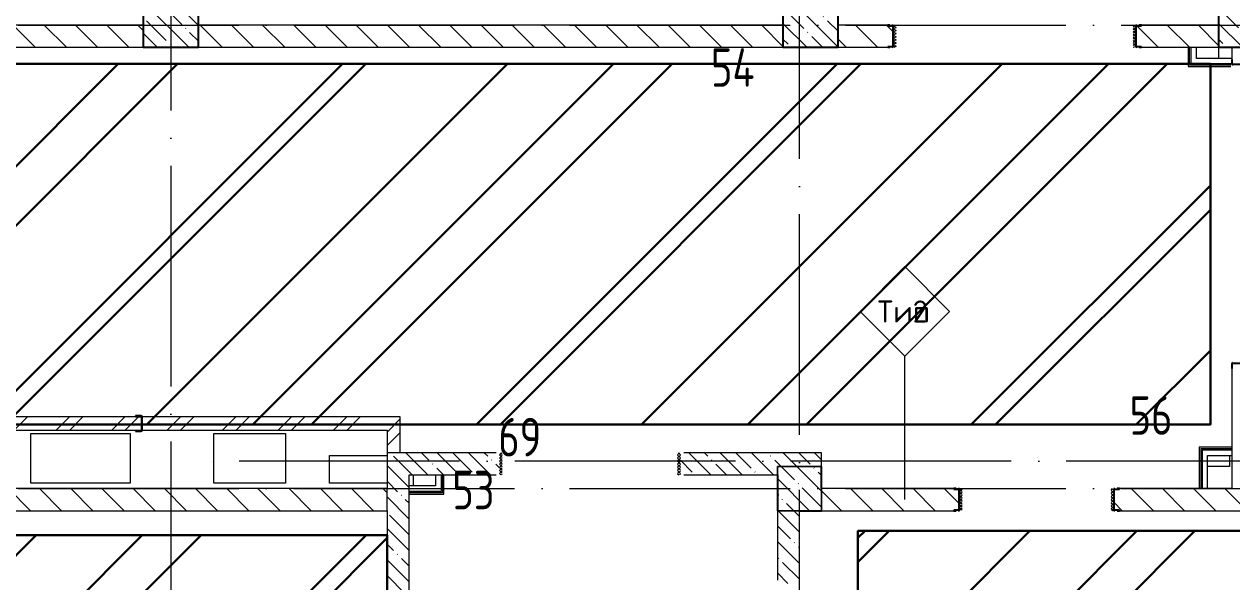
# Model space of a CAD drawing. Header units: millimetres. Extents: x -68946 to 690821, y -552984 to 293768.
# Drawn here: x 126579 to 137529, y -86055 to -81000 of the extents above; entities that cross this region are included whole.
import ezdxf

# ---------------------------------------------------------------- set-up
doc = ezdxf.new("R2010")
doc.units = ezdxf.units.MM
doc.linetypes.add('ADSK_Линия сетки', pattern=[2500, 2000, -250, 0, -250])
doc.linetypes.add('ADSK_Скрыто', pattern=[600, 300, -300])
for name, color, linetype, lineweight in [('1.2) Стяжка 6 вып.', 30, 'Continuous', 30), ('1.3) Звуко-изол           6 вып.', 90, 'Continuous', 30), ('1.4) Стяжка 6 вып.', 30, 'Continuous', 30), ('A-DOOR-____-OTLN', 250, 'Continuous', 5), ('A-FLOR-____-OTLN', 250, 'Continuous', 9), ('A-WALL-____-IDEN', 250, 'Continuous', 9), ('A-WALL-____-MCUT', 250, 'Continuous', 13), ('A-WALL-____-PATT', 250, 'Continuous', 13), ('A-WALL-FNSH-MCUT', 250, 'Continuous', 13), ('G-____-____-SYMB', 250, 'ADSK_Скрыто', 9), ('S-COLS-____-MCUT', 250, 'Continuous', 25), ('S-COLS-____-OTLN', 250, 'Continuous', 9), ('S-GRID-____-OTLN', 250, 'Continuous', 9)]:
    doc.layers.add(name, color=color, linetype=linetype, lineweight=lineweight)
doc.styles.add('GOST Common_2', font='', dxfattribs={"width": 0.8, "height": 350})
doc.styles.add('ISOCPEUR_3', font='isocpeur.ttf', dxfattribs={"height": 250})
doc.styles.get('GOST Common_2').set_extended_font_data('GOST Common')
pattern_1 = [(135, (28708.77, -120984.93), (-141.42136, -141.42136), [])]
pattern_2 = [(135, (28708.77, -120984.93), (-142.5612, -142.5612), []), (135, (28851.33, -120984.93), (-142.5612, -142.5612), [252.016, -50.403, 3.353, -47.05])]
pattern_3 = [(45, (28708.77, -120984.93), (-251.4472, 251.4472), []), (45, (28708.77, -120603.93), (-251.4472, 251.4472), [])]

# ---------------------------------------------------------------- blocks, each defined once
blk = doc.blocks.new('Дверь_СКБ_2Ст_Внутренняя1 - Н_ВВ-11_1_1400x2600h_Фрамуга сверху-42096998-АР1_Кладочный план 2 этажа С2и3')
at = {"layer": 'A-DOOR-____-OTLN'}
h = blk.add_hatch(dxfattribs=at)
h.set_pattern_fill('FP_3', color=256, style=0, pattern_type=2)
h.set_pattern_definition([(45, (-521.384, 164.685), (-14.1421, 14.1421), []), (135, (-521.384, 164.685), (-14.1421, -14.1421), [])])
h.paths.add_polyline_path([(-662, -100), (-662, 100), (-687, 99), (-687, -100)])
h = blk.add_hatch(dxfattribs=at)
h.set_pattern_fill('FP_2', color=256, style=0, pattern_type=2)
h.set_pattern_definition([(135, (1601.41, 164.685), (-14.14214, -14.14214), []), (225, (1601.41, 164.685), (14.14214, -14.14214), [])])
h.paths.add_polyline_path([(713, -100), (713, 100), (688, 99), (688, -100)])
blk = doc.blocks.new('Дверь_СКБ_2Ст_Внутренняя1 - Н_ВВ-10_4_2200x2600h_Фрамуга сверху  EIS 30-42981715-АР1_Кладочный план 2 этажа С2и3')
at = {"layer": 'A-DOOR-____-OTLN'}
h = blk.add_hatch(dxfattribs=at)
h.set_pattern_fill('FP_7', color=256, style=0, pattern_type=2)
h.set_pattern_definition([(45, (-921.384, 164.685), (-14.1421, 14.1421), []), (135, (-921.384, 164.685), (-14.1421, -14.1421), [])])
h.paths.add_polyline_path([(-1063, 100), (-1088, 100), (-1088, -100), (-1063, -100), (-1063, 69)])
h = blk.add_hatch(dxfattribs=at)
h.set_pattern_fill('FP_6', color=256, style=0, pattern_type=2)
h.set_pattern_definition([(135, (1201.41, 164.685), (-14.1421, -14.1421), []), (225, (1201.41, 164.685), (14.1421, -14.1421), [])])
h.paths.add_polyline_path([(1087, 100), (1087, -100), (1112, -100), (1112, 100)])
blk = doc.blocks.new('Дверь_СКБ_2Ст_Внутренняя1 - Н_Д-1л_1640x2100h_ЛК-42631026-АР1_Кладочный план 2 этажа С2и3')
at = {"layer": 'A-DOOR-____-OTLN'}
h = blk.add_hatch(dxfattribs=at)
h.set_pattern_fill('FP_30', color=256, style=0, pattern_type=2)
h.set_pattern_definition([(45, (-641.384, 164.685), (-14.1421, 14.1421), []), (135, (-641.384, 164.685), (-14.1421, -14.1421), [])])
h.paths.add_polyline_path([(-807.5, -100), (-782.5, -100), (-782.5, 100), (-807.5, 100)])
h = blk.add_hatch(dxfattribs=at)
h.set_pattern_fill('FP_29', color=256, style=0, pattern_type=2)
h.set_pattern_definition([(135, (1481.41, 164.685), (-14.14214, -14.14214), []), (225, (1481.41, 164.685), (14.14214, -14.14214), [])])
h.paths.add_polyline_path([(807.5, -100), (832.5, -100), (832.5, 100), (807.5, 100)])
blk = doc.blocks.new('BSC_Колонна _Прямоугольная - 500x700-31474538-АР1_Кладочный план 2 этажа С2и3')
at = {"layer": 'S-COLS-____-OTLN', "lineweight": 5}
h = blk.add_hatch(dxfattribs=at)
h.set_pattern_fill('FP_46', color=256, style=0, pattern_type=2)
h.set_pattern_definition([(135, (-105000, -40125), (-142.56192, -142.56192), []), (135, (-104857.44, -40125), (-142.56192, -142.56192), [252.016, -50.403, 3.353, -47.05])])
h.paths.add_polyline_path([(-250, -350), (250, -350), (250, 350), (-250, 350)])
at = {"layer": 'S-COLS-____-MCUT'}
for p, q in [((250, 350), (-250, 350)), ((-250, 350), (-250, -350)), ((250, -350), (250, 350)), ((-250, -350), (250, -350))]:
    blk.add_line(p, q, dxfattribs=at)
blk = doc.blocks.new('BSC_Колонна _Прямоугольная - 500x700-V13-АР1_Кладочный план 2 этажа С2и3')
at = {"layer": 'S-COLS-____-OTLN', "lineweight": 5}
h = blk.add_hatch(dxfattribs=at)
h.set_pattern_fill('FP_49', color=256, style=0, pattern_type=2)
h.set_pattern_definition([(135, (-99200, -40125), (-142.56192, -142.56192), []), (135, (-99057.44, -40125), (-142.56192, -142.56192), [252.016, -50.403, 3.353, -47.05])])
h.paths.add_polyline_path([(-250, -350), (250, -350), (250, 350), (-250, 350)])
at = {"layer": 'S-COLS-____-MCUT'}
for p, q in [((250, 350), (-250, 350)), ((-250, 350), (-250, -350)), ((250, -350), (250, 350)), ((-250, -350), (250, -350))]:
    blk.add_line(p, q, dxfattribs=at)
blk = doc.blocks.new('BSC_Колонна _Прямоугольная - 400x400-31474539-АР1_Кладочный план 2 этажа С2и3')
at = {"layer": 'S-COLS-____-OTLN', "lineweight": 5}
h = blk.add_hatch(dxfattribs=at)
h.set_pattern_fill('FP_53', color=256, style=0, pattern_type=2)
h.set_pattern_definition([(135, (-108900, -39975), (-142.56192, -142.56192), []), (135, (-108757.44, -39975), (-142.56192, -142.56192), [252.016, -50.403, 3.353, -47.05])])
h.paths.add_polyline_path([(-200, -200), (200, -200), (200, 200), (-200, 200), (-200, -169)])
at = {"layer": 'S-COLS-____-MCUT'}
for p, q in [((200, 200), (-200, 200)), ((-200, 200), (-200, -200)), ((200, -200), (200, 200)), ((-200, -200), (200, -200))]:
    blk.add_line(p, q, dxfattribs=at)
blk = doc.blocks.new('ADSK_КолоннаНесущая_Швеллер_Гнутый_ГОСТ 8278-83 - 200х50х4_таб_1 2-38815029-АР1_Кладочный план 2 этажа С2и3')
at = {"layer": 'S-COLS-____-MCUT'}
for p, q in [((-6.1, -90), (-6.1, 90)), ((-0.1, 96), (39.9, 96)), ((39.9, 100), (19.9, 100)), ((39.9, 96), (39.9, 100)), ((39.9, -96), (-0.1, -96)), ((19.9, -100), (39.9, -100)), ((39.9, -100), (39.9, -96))]:
    blk.add_line(p, q, dxfattribs=at)
for centre, radius, start, end in [((-0.1, 90), 10, 90, 180), ((-0.1, 90), 6, 90, 180), ((-0.1, -90), 10, 180, 270), ((-0.1, -90), 6, 180, 270)]:
    blk.add_arc(centre, radius, start, end, dxfattribs=at)
blk = doc.blocks.new('ADSK_КолоннаНесущая_Швеллер_Гнутый_ГОСТ 8278-83 - 200х50х4_таб_1 2-38815031-АР1_Кладочный план 2 этажа С2и3')
at = {"layer": 'S-COLS-____-MCUT'}
for p, q in [((-6.1, -90), (-6.1, 90)), ((-0.1, 96), (39.9, 96)), ((39.9, 100), (19.9, 100)), ((39.9, 96), (39.9, 100)), ((39.9, -96), (-0.1, -96)), ((19.9, -100), (39.9, -100)), ((39.9, -100), (39.9, -96))]:
    blk.add_line(p, q, dxfattribs=at)
for centre, radius, start, end in [((-0.1, 90), 10, 90, 180), ((-0.1, 90), 6, 90, 180), ((-0.1, -90), 10, 180, 270), ((-0.1, -90), 6, 180, 270)]:
    blk.add_arc(centre, radius, start, end, dxfattribs=at)
blk = doc.blocks.new('ADSK_КолоннаНесущая_Швеллер_Гнутый_ГОСТ 8278-83 - 140х60х5_таб_1-39139443-АР1_Кладочный план 2 этажа С2и3')
at = {"layer": 'S-COLS-____-MCUT'}
for p, q in [((-16.2, 58), (-16.2, -58)), ((-11.2, -58), (-11.2, 58)), ((43.8, 70), (-4.2, 70)), ((-4.2, 65), (43.8, 65)), ((43.8, 65), (43.8, 70)), ((43.8, -65), (-4.2, -65)), ((-4.2, -70), (43.8, -70)), ((43.8, -70), (43.8, -65))]:
    blk.add_line(p, q, dxfattribs=at)
for centre, radius, start, end in [((-4.2, 58), 12, 90, 180), ((-4.2, 58), 7, 90, 180), ((-4.2, -58), 12, 180, 270), ((-4.2, -58), 7, 180, 270)]:
    blk.add_arc(centre, radius, start, end, dxfattribs=at)
blk = doc.blocks.new('ADSK_КолоннаНесущая_Швеллер_Гнутый_ГОСТ 8278-83 - 200х50х4_таб_1 2-V56-АР1_Кладочный план 2 этажа С2и3')
at = {"layer": 'S-COLS-____-MCUT'}
for p, q in [((-6.1, -90), (-6.1, 90)), ((-0.1, 96), (39.9, 96)), ((39.9, 100), (19.9, 100)), ((39.9, 96), (39.9, 100)), ((39.9, -96), (-0.1, -96)), ((19.9, -100), (39.9, -100)), ((39.9, -100), (39.9, -96))]:
    blk.add_line(p, q, dxfattribs=at)
for centre, radius, start, end in [((-0.1, 90), 10, 90, 180), ((-0.1, 90), 6, 90, 180), ((-0.1, -90), 10, 180, 269.29559), ((-0.1, -90), 6, 180, 270)]:
    blk.add_arc(centre, radius, start, end, dxfattribs=at)
blk = doc.blocks.new('ADSK_КолоннаНесущая_Швеллер_Гнутый_ГОСТ 8278-83 - 200х50х4_таб_1 2-V57-АР1_Кладочный план 2 этажа С2и3')
at = {"layer": 'S-COLS-____-MCUT'}
for p, q in [((-6.1, -90), (-6.1, 90)), ((-0.1, 96), (39.9, 96)), ((39.9, 100), (19.9, 100)), ((39.9, 96), (39.9, 100)), ((39.9, -96), (-0.1, -96)), ((19.9, -100), (39.9, -100)), ((39.9, -100), (39.9, -96))]:
    blk.add_line(p, q, dxfattribs=at)
for centre, radius, start, end in [((-0.1, 90), 10, 90.70441, 180), ((-0.1, 90), 6, 90, 180), ((-0.1, -90), 10, 180, 270), ((-0.1, -90), 6, 180, 270)]:
    blk.add_arc(centre, radius, start, end, dxfattribs=at)
blk = doc.blocks.new('ADSK_Марка_Стена - Типоразмер_ADSK_Марка-30564887-АР1_Кладочный план 2 этажа С2и3')
at = {"layer": 'A-WALL-____-IDEN'}
for p, q in [((-0.16, 4.37), (-4.21, 0.31)), ((3.9, 0.31), (-0.16, 4.37)), ((-4.21, 0.31), (-0.16, -3.74)), ((-0.16, -3.74), (3.9, 0.31))]:
    blk.add_line(p, q, dxfattribs=at)

msp = doc.modelspace()

# ---------------------------------------------------------------- hatches: boundary and pattern name
at = {"layer": '1.2) Стяжка 6 вып.', "lineweight": 30}
h = msp.add_hatch(dxfattribs=at)
h.set_pattern_fill('ANSI31', color=256, scale=333)
h.paths.add_polyline_path([(102484.4783, -84629.8896), (137334.1867, -84629.8896), (137334.1867, -81359.9111), (102484.4783, -81359.9111)])
h = msp.add_hatch(dxfattribs=at)
h.set_pattern_fill('ANSI31', color=256, scale=333)
h.paths.add_polyline_path([(141811.6037, -101522.7428), (141811.6037, -101577.9347), (134138.7722, -101577.9347), (134138.7722, -85593.2505), (141811.6037, -85593.2505), (147168.0543, -85593.2505), (147168.0543, -93023.0429), (149708.7722, -93023.0429), (149708.7722, -92859.9342), (165008.7503, -92859.9342), (165008.7503, -110559.9347), (149708.7722, -110559.9347), (142958.7722, -110559.9347), (142958.7722, -101522.7428)])
h = msp.add_hatch(dxfattribs=at)
h.set_pattern_fill('ANSI31', color=256, scale=333)
h.paths.add_polyline_path([(111858.7722, -94359.9347), (129868.7722, -94359.9347), (129868.7722, -85631.1286), (111858.7722, -85631.1286)])
at = {"layer": '1.3) Звуко-изол           6 вып.', "lineweight": 30}
h = msp.add_hatch(dxfattribs=at)
h.set_pattern_fill('ANSI31', color=256, scale=500)
h.paths.add_polyline_path([(102484.4783, -84629.8896), (137334.1867, -84629.8896), (137334.1867, -81359.9111), (102484.4783, -81359.9111)])
h = msp.add_hatch(dxfattribs=at)
h.set_pattern_fill('ANSI31', color=256, scale=500)
h.paths.add_polyline_path([(141811.6037, -101522.7428), (141811.6037, -101577.9347), (134138.7722, -101577.9347), (134138.7722, -85593.2505), (141811.6037, -85593.2505), (147168.0543, -85593.2505), (147168.0543, -93023.0429), (149708.7722, -93023.0429), (149708.7722, -92859.9342), (165008.7503, -92859.9342), (165008.7503, -110559.9347), (149708.7722, -110559.9347), (142958.7722, -110559.9347), (142958.7722, -101522.7428)])
h = msp.add_hatch(dxfattribs=at)
h.set_pattern_fill('ANSI31', color=256, scale=500)
h.paths.add_polyline_path([(111858.7722, -94359.9347), (129868.7722, -94359.9347), (129868.7722, -85631.1286), (111858.7722, -85631.1286)])
at = {"layer": '1.4) Стяжка 6 вып.', "lineweight": 30}
h = msp.add_hatch(dxfattribs=at)
h.set_pattern_fill('ANSI32', color=256, scale=333)
h.paths.add_polyline_path([(102484.4783, -84629.8896), (137334.1867, -84629.8896), (137334.1867, -81359.9111), (102484.4783, -81359.9111)])
h = msp.add_hatch(dxfattribs=at)
h.set_pattern_fill('ANSI32', color=256, scale=333)
h.paths.add_polyline_path([(141811.6037, -101522.7428), (141811.6037, -101577.9347), (134138.7722, -101577.9347), (134138.7722, -85593.2505), (141811.6037, -85593.2505), (147168.0543, -85593.2505), (147168.0543, -93023.0429), (149708.7722, -93023.0429), (149708.7722, -92859.9342), (165008.7503, -92859.9342), (165008.7503, -110559.9347), (149708.7722, -110559.9347), (142958.7722, -110559.9347), (142958.7722, -101522.7428)])
h = msp.add_hatch(dxfattribs=at)
h.set_pattern_fill('ANSI32', color=256, scale=333)
h.paths.add_polyline_path([(111858.7722, -94359.9347), (129868.7722, -94359.9347), (129868.7722, -85631.1286), (111858.7722, -85631.1286)])
at = {"layer": 'A-WALL-____-PATT', "lineweight": 15}
h = msp.add_hatch(dxfattribs=at)
h.set_pattern_fill('FP_1', color=256, style=0, pattern_type=2)
h.set_pattern_definition(pattern_1)
h.paths.add_polyline_path([(133958.7722, -81209.9111), (134458.7722, -81209.9111), (134458.7722, -81009.9111), (133958.7722, -81009.9111)])
h.paths.add_polyline_path([(128158.7722, -81209.9111), (133458.7722, -81209.9111), (133458.7722, -81009.9111), (128158.7722, -81009.9111)])
h.paths.add_polyline_path([(127658.7722, -81209.9111), (127658.7722, -81009.9111), (122358.7722, -81009.9111), (122358.7722, -81209.9111)])
h.paths.add_polyline_path([(137408.7722, -81209.9111), (137408.7722, -81009.9111), (136658.7722, -81009.9111), (136658.7722, -81209.9111), (137178.0918, -81209.9111)])
h.paths.add_polyline_path([(121858.7722, -81209.9111), (121858.7722, -81009.9111), (116558.7722, -81009.9111), (116558.7722, -81209.9111), (119372.1812, -81209.9111)])
h.paths.add_polyline_path([(109957.7722, -81209.9111), (110258.7722, -81209.9111), (110258.7722, -81009.9111), (109927.7722, -81009.9111), (109927.7722, -81209.9111)])
h.paths.add_polyline_path([(116058.7722, -81209.9111), (116058.7722, -81009.9111), (110758.7722, -81009.9111), (110758.7722, -81209.9111), (113674.2898, -81209.9111)])
h.paths.add_polyline_path([(107727.7722, -81209.9111), (107727.7722, -81009.9111), (106708.7722, -81009.9111), (106708.7722, -81209.9111), (107697.7722, -81209.9111)])
h = msp.add_hatch(dxfattribs=at)
h.set_pattern_fill('FP_12', color=256, style=0, pattern_type=2)
h.set_pattern_definition(pattern_3)
h.paths.add_polyline_path([(129868.7722, -84679.9336), (129868.7722, -84559.9336), (116408.7722, -84559.9336), (116408.7722, -84679.9336), (129343.4912, -84679.9336)])
h = msp.add_hatch(dxfattribs=at)
h.set_pattern_fill('FP_12', color=256, style=0, pattern_type=2)
h.set_pattern_definition(pattern_3)
h.paths.add_polyline_path([(129988.7722, -84884.9347), (129988.7722, -84559.9336), (129868.7722, -84559.9336), (129868.7722, -84884.9347)])
h = msp.add_hatch(dxfattribs=at)
h.set_pattern_fill('FP_40', color=256, style=0, pattern_type=2)
h.set_pattern_definition(pattern_2)
h.paths.add_polyline_path([(129868.7722, -94759.8745), (130068.7722, -94759.8745), (130068.7722, -84884.9347), (129868.7722, -84884.9347), (129868.7722, -94419.9342)])
h = msp.add_hatch(dxfattribs=at)
h.set_pattern_fill('FP_40', color=256, style=0, pattern_type=2)
h.set_pattern_definition(pattern_2)
h.paths.add_polyline_path([(130068.7722, -85084.9347), (130888.7728, -85084.9347), (130888.7728, -84884.9347), (130068.7722, -84884.9347)])
h.paths.add_polyline_path([(133408.7722, -85084.9347), (133408.7722, -85009.9347), (133808.7722, -85009.9347), (133808.7722, -84884.9347), (132528.7728, -84884.9347), (132528.7728, -85084.9347), (132558.7728, -85084.9347)])
h = msp.add_hatch(dxfattribs=at)
h.set_pattern_fill('FP_1', color=256, style=0, pattern_type=2)
h.set_pattern_definition(pattern_1)
h.paths.add_polyline_path([(125208.7722, -85409.9938), (125208.7722, -85209.9938), (121458.7722, -85209.9938), (121458.7722, -85409.9938), (125070.0726, -85409.9938)])
h.paths.add_polyline_path([(129868.7722, -85409.9938), (129868.7722, -85209.9938), (125608.7722, -85209.9938), (125608.7722, -85409.9938), (129343.4912, -85409.9938)])
h.paths.add_polyline_path([(121058.7722, -85409.9938), (121058.7722, -85209.9938), (117558.7722, -85209.9938), (117558.7722, -85409.9938), (119372.1812, -85409.9938)])
h.paths.add_polyline_path([(116523.2355, -85409.9938), (117158.7722, -85409.9938), (117158.7722, -85209.9938), (111858.7186, -85209.9938), (111858.7186, -85409.9938), (113674.2898, -85409.9938)])
h = msp.add_hatch(dxfattribs=at)
h.set_pattern_fill('FP_1', color=256, style=0, pattern_type=2)
h.set_pattern_definition(pattern_1)
h.paths.add_polyline_path([(147408.7722, -85409.9342), (147408.7722, -85209.9342), (146304.3722, -85209.9342), (146304.3722, -85409.9342), (146334.3722, -85409.9342)])
h.paths.add_polyline_path([(135058.7722, -85409.9342), (135058.7722, -85209.9342), (133808.7722, -85209.9342), (133808.7722, -85409.9342), (135041.3826, -85409.9342)])
h.paths.add_polyline_path([(136458.7722, -85409.9342), (142108.7722, -85409.9342), (142108.7722, -85209.9342), (136458.7722, -85210.7831)])
h.paths.add_polyline_path([(142558.7722, -85409.9342), (142558.7722, -85209.9342), (142508.7722, -85209.9342), (142508.7722, -85409.9342)])
h.paths.add_polyline_path([(144204.3722, -85409.9342), (144204.3722, -85209.9342), (142958.7722, -85209.9342), (142958.7722, -85409.9342), (144174.3722, -85409.9342)])
h = msp.add_hatch(dxfattribs=at)
h.set_pattern_fill('FP_40', color=256, style=0, pattern_type=2)
h.set_pattern_definition(pattern_2)
h.paths.add_polyline_path([(133608.7728, -94759.8745), (133608.7728, -92859.9347), (133408.7728, -92859.9347), (133408.7728, -94759.8745)])
h.paths.add_polyline_path([(133408.7728, -92459.9347), (133608.7728, -92459.9347), (133608.7728, -88659.9347), (133408.7728, -88659.9347), (133408.7728, -92266.7168)])
h.paths.add_polyline_path([(133608.7728, -88259.9347), (133608.7728, -87709.9663), (133408.7728, -87709.9663), (133408.7728, -88259.9347)])
h.paths.add_polyline_path([(133608.7728, -86069.9663), (133608.7728, -85409.9347), (133408.7728, -85409.9347), (133408.7728, -86069.9663)])
at = {"layer": 'S-COLS-____-OTLN', "lineweight": 5}
h = msp.add_hatch(dxfattribs=at)
h.set_pattern_fill('FP_40', color=256, style=0, pattern_type=2)
h.set_pattern_definition(pattern_2)
h.paths.add_polyline_path([(133608.7728, -85409.9347), (133808.7722, -85409.9347), (133808.7722, -85009.9347), (133408.7722, -85009.9347), (133408.7722, -85409.9347)])

# ---------------------------------------------------------------- linework, layer by layer
at = {"layer": '1.2) Стяжка 6 вып.', "lineweight": 30}
for points in [[(102484.4783, -84629.8896), (137334.1867, -84629.8896), (137334.1867, -81359.9111), (102484.4783, -81359.9111)], [(141811.6037, -101522.7428), (141811.6037, -101577.9347), (134138.7722, -101577.9347), (134138.7722, -85593.2505), (141811.6037, -85593.2505), (147168.0543, -85593.2505), (147168.0543, -93023.0429), (149708.7722, -93023.0429), (149708.7722, -92859.9342), (165008.7503, -92859.9342), (165008.7503, -110559.9347), (149708.7722, -110559.9347), (142958.7722, -110559.9347), (142958.7722, -101522.7428)], [(111858.7722, -94359.9347), (129868.7722, -94359.9347), (129868.7722, -85631.1286), (111858.7722, -85631.1286)]]:
    msp.add_lwpolyline(points, close=True, dxfattribs=at)
at = {"layer": 'A-FLOR-____-OTLN'}
for p, q in [((137408.7722, -81209.9347), (137408.7722, -81309.9111)), ((126638.7722, -85159.9342), (126638.7722, -84709.9342)), ((126638.7722, -84709.9342), (127538.7722, -84709.9342)), ((127538.7722, -84709.9342), (127538.7722, -85159.9342)), ((128298.7722, -85159.9342), (128298.7722, -84709.9342)), ((128298.7722, -84709.9342), (128948.7722, -84709.9342)), ((128948.7722, -84709.9342), (128948.7722, -85159.9342)), ((129348.7722, -85159.9342), (129348.7722, -84909.9342)), ((129348.7722, -84909.9342), (129868.7722, -84909.9342)), ((137508.8181, -84909.7833), (137508.8181, -85009.7833)), ((137508.8181, -85009.7833), (137308.8181, -85009.7833)), ((127538.7722, -85159.9342), (126638.7722, -85159.9342)), ((128948.7722, -85159.9342), (128298.7722, -85159.9342)), ((129868.7722, -85159.9342), (129348.7722, -85159.9342)), ((130108.9342, -85184.9342), (130108.9342, -85084.9347))]:
    msp.add_line(p, q, dxfattribs=at)
at = {"layer": 'A-WALL-____-IDEN'}
msp.add_line((134564.1454, -85309.9342), (134564.1454, -84008.6842), dxfattribs=at)
at = {"layer": 'A-WALL-____-MCUT', "color": 7, "lineweight": 15}
for p, q in [((127658.7722, -81009.9111), (122358.7722, -81009.9111)), ((133458.7722, -81009.9111), (128158.7722, -81009.9111)), ((134428.7722, -81009.9111), (133958.7722, -81009.9111)), ((137408.7722, -81009.9111), (136688.7722, -81009.9111)), ((122358.7722, -81209.9111), (127658.7722, -81209.9111)), ((128158.7722, -81209.9111), (133458.7722, -81209.9111)), ((133958.7722, -81209.9111), (134428.7722, -81209.9111)), ((136688.7722, -81209.9111), (137408.7722, -81209.9111)), ((137528.8181, -81209.9347), (137528.8181, -81339.9342)), ((137528.8181, -84099.9342), (137528.8181, -85209.9342)), ((129988.7722, -84559.9336), (116408.7722, -84559.9336)), ((129988.7722, -84884.9347), (129988.7722, -84559.9336)), ((106658.7722, -84679.9336), (129868.7722, -84679.9336)), ((129868.7722, -84679.9336), (129868.7722, -85209.9938)), ((130858.7728, -84884.9347), (129988.7722, -84884.9347)), ((133808.7722, -84884.9347), (132558.7728, -84884.9347)), ((133808.7722, -85009.9347), (133808.7722, -84884.9347)), ((130068.7722, -85084.9347), (130858.7728, -85084.9347)), ((130068.7722, -94559.8745), (130068.7722, -85084.9347)), ((132558.7728, -85084.9347), (133408.7722, -85084.9347)), ((129868.7722, -85209.9938), (125608.7722, -85209.9938)), ((135028.7722, -85209.9342), (133808.7722, -85209.9342)), ((137528.8181, -85209.9342), (136488.7722, -85209.9342)), ((125608.7722, -85409.9938), (129868.7722, -85409.9938)), ((129868.7722, -85409.9938), (129868.7722, -94344.9342)), ((133408.7728, -85409.9347), (133408.7728, -86039.9663)), ((133608.7728, -86039.9663), (133608.7728, -85409.9347)), ((133808.7722, -85409.9342), (135028.7722, -85409.9342)), ((136488.7722, -85409.9342), (142108.7722, -85409.9342))]:
    msp.add_line(p, q, dxfattribs=at)
at = {"layer": 'A-WALL-____-MCUT', "color": 42, "lineweight": 15}
for p, q in [((137146.2722, -81372.4111), (137146.2722, -81209.9111)), ((137520.8181, -81372.4111), (137146.2722, -81372.4111)), ((137246.3181, -84847.2833), (137246.3181, -85209.9342)), ((137246.3181, -84847.2833), (137528.8181, -84847.2833)), ((130371.2722, -85084.9347), (130371.2722, -85247.4342)), ((130371.2722, -85247.4342), (130068.7722, -85247.4342))]:
    msp.add_line(p, q, dxfattribs=at)
at = {"layer": 'A-WALL-____-MCUT', "color": 30, "lineweight": 15}
for p, q in [((137158.7722, -81359.9111), (137158.7722, -81209.9111)), ((137208.7722, -81309.9111), (137208.7722, -81209.9111)), ((137528.8181, -81309.9111), (137208.7722, -81309.9111)), ((137520.8181, -81359.9111), (137158.7722, -81359.9111)), ((137258.8181, -84859.7833), (137258.8181, -85209.9342)), ((137258.8181, -84859.7833), (137528.8181, -84859.7833)), ((137308.8181, -85209.9342), (137308.8181, -84909.7833)), ((137308.8181, -84909.7833), (137528.8181, -84909.7833)), ((130308.7722, -85184.9342), (130068.7722, -85184.9342)), ((130308.7722, -85084.9347), (130308.7722, -85184.9342)), ((130358.7722, -85084.9347), (130358.7722, -85234.9342)), ((130358.7722, -85234.9342), (130068.7722, -85234.9342))]:
    msp.add_line(p, q, dxfattribs=at)
at = {"layer": 'A-WALL-____-MCUT', "lineweight": 15}
for p, q in [((129988.7722, -84884.9347), (129868.7722, -84884.9347)), ((133408.7722, -85084.9347), (133408.7722, -85009.9347)), ((133408.7722, -85009.9347), (133808.7722, -85009.9347)), ((129868.7722, -85409.9938), (129868.7722, -85209.9938)), ((133808.7722, -85209.9342), (133808.7722, -85409.9342)), ((133608.7728, -85409.9347), (133408.7728, -85409.9347))]:
    msp.add_line(p, q, dxfattribs=at)
at = {"layer": 'A-WALL-FNSH-MCUT', "lineweight": 15}
for p, q in [((137133.7722, -81209.9111), (137133.7722, -81384.9111)), ((137133.7722, -81384.9111), (137520.8181, -81384.9111)), ((137233.8181, -84834.7833), (137233.8181, -85209.9342)), ((137528.8181, -84834.7833), (137233.8181, -84834.7833)), ((130383.7722, -85259.9342), (130383.7722, -85084.9347)), ((130068.7722, -85259.9342), (130383.7722, -85259.9342))]:
    msp.add_line(p, q, dxfattribs=at)
at = {"layer": 'S-COLS-____-MCUT'}
for p, q in [((133808.7722, -85209.9342), (133808.7722, -85009.9347)), ((133408.7722, -85084.9347), (133408.7722, -85409.9347)), ((133608.7728, -85409.9347), (133808.7722, -85409.9347))]:
    msp.add_line(p, q, dxfattribs=at)
at = {"layer": 'S-COLS-____-OTLN'}
for p, q in [((133808.7722, -85009.9347), (133408.7722, -85009.9347)), ((133408.7722, -85009.9347), (133408.7722, -85084.9347)), ((133808.7722, -85409.9347), (133808.7722, -85209.9342)), ((133408.7722, -85409.9347), (133608.7728, -85409.9347))]:
    msp.add_line(p, q, dxfattribs=at)
at = {"layer": 'S-GRID-____-OTLN', "linetype": 'ADSK_Линия сетки'}
for p, q in [((127908.7722, -59782.9296), (127908.7722, -124723.7741)), ((133608.7722, -124723.7741), (133608.7722, -59782.9296)), ((94022.7944, -81009.9342), (185529.6518, -81009.9342)), ((185529.6518, -84959.9342), (128028.7722, -84959.9342)), ((94022.7944, -85209.9342), (184259.6518, -85209.9342))]:
    msp.add_line(p, q, dxfattribs=at)

# ---------------------------------------------------------------- block references
at = {"layer": 'A-DOOR-____-OTLN', "color": 255, "rotation": 180}
for name, p in [('Дверь_СКБ_2Ст_Внутренняя1 - Н_ВВ-10_4_2200x2600h_Фрамуга сверху  EIS 30-42981715-АР1_Кладочный план 2 этажа С2и3', (135571.2722, -81109.9111)), ('Дверь_СКБ_2Ст_Внутренняя1 - Н_Д-1л_1640x2100h_ЛК-42631026-АР1_Кладочный план 2 этажа С2и3', (131721.2728, -84984.9347))]:
    msp.add_blockref(name, p, dxfattribs=at)
at = {"layer": 'A-DOOR-____-OTLN', "color": 255}
msp.add_blockref('Дверь_СКБ_2Ст_Внутренняя1 - Н_ВВ-11_1_1400x2600h_Фрамуга сверху-42096998-АР1_Кладочный план 2 этажа С2и3', (135746.2722, -85309.9342), dxfattribs=at)
at = {"layer": 'A-WALL-____-IDEN', "xscale": 99.99999999999993, "yscale": 99.99999999999993, "zscale": 99.99999999999993}
msp.add_blockref('ADSK_Марка_Стена - Типоразмер_ADSK_Марка-30564887-АР1_Кладочный план 2 этажа С2и3', (134579.7704, -83634.2173), dxfattribs=at)
at = {"layer": 'S-COLS-____-OTLN'}
for name, p in [('BSC_Колонна _Прямоугольная - 500x700-V13-АР1_Кладочный план 2 этажа С2и3', (127908.7722, -80859.9342)), ('BSC_Колонна _Прямоугольная - 500x700-31474538-АР1_Кладочный план 2 этажа С2и3', (133708.7722, -80859.9342)), ('BSC_Колонна _Прямоугольная - 400x400-31474539-АР1_Кладочный план 2 этажа С2и3', (137608.7722, -81009.9347)), ('ADSK_КолоннаНесущая_Швеллер_Гнутый_ГОСТ 8278-83 - 200х50х4_таб_1 2-38815031-АР1_Кладочный план 2 этажа С2и3', (136668.8722, -81109.9111)), ('ADSK_КолоннаНесущая_Швеллер_Гнутый_ГОСТ 8278-83 - 200х50х4_таб_1 2-38815031-АР1_Кладочный план 2 этажа С2и3', (136468.8722, -85309.9342))]:
    msp.add_blockref(name, p, dxfattribs=at)
for name, p, rotation in [('ADSK_КолоннаНесущая_Швеллер_Гнутый_ГОСТ 8278-83 - 200х50х4_таб_1 2-38815029-АР1_Кладочный план 2 этажа С2и3', (134448.6722, -81109.9111), 180), ('ADSK_КолоннаНесущая_Швеллер_Гнутый_ГОСТ 8278-83 - 200х50х4_таб_1 2-V57-АР1_Кладочный план 2 этажа С2и3', (137628.7722, -81359.8342), 90.00000000000318), ('ADSK_КолоннаНесущая_Швеллер_Гнутый_ГОСТ 8278-83 - 200х50х4_таб_1 2-V56-АР1_Кладочный план 2 этажа С2и3', (137628.7722, -84080.0342), 269.9999999999987), ('ADSK_КолоннаНесущая_Швеллер_Гнутый_ГОСТ 8278-83 - 140х60х5_таб_1-39139443-АР1_Кладочный план 2 этажа С2и3', (127632.5722, -84619.9336), 180), ('ADSK_КолоннаНесущая_Швеллер_Гнутый_ГОСТ 8278-83 - 200х50х4_таб_1 2-38815029-АР1_Кладочный план 2 этажа С2и3', (135048.6722, -85309.9342), 180)]:
    msp.add_blockref(name, p, dxfattribs=dict(at, rotation=rotation))

# ---------------------------------------------------------------- texts
at = {"layer": 'A-WALL-____-IDEN', "char_height": 200, "attachment_point": 1, "style": 'ISOCPEUR_3'}
for s, insert, width in [('Тип', (134315.3896, -83504.5486), 387.215062), (' 2', (134634.874, -83504.5486), 230.084312)]:
    msp.add_mtext(s, dxfattribs=dict(at, insert=insert, width=width))
at = {"layer": 'G-____-____-SYMB', "linetype": 'Continuous', "char_height": 350, "attachment_point": 1, "style": 'GOST Common_2'}
for s, insert, width in [('54', (132806.2594, -81217.9476), 519.4935), ('56', (136602.0091, -84372.0545), 487.426), ('69', (130877.8767, -84568.9338), 487.426), ('53', (130461.3881, -85047.6277), 481.0125)]:
    msp.add_mtext(s, dxfattribs=dict(at, insert=insert, width=width))

doc.saveas('drawing.dxf')
